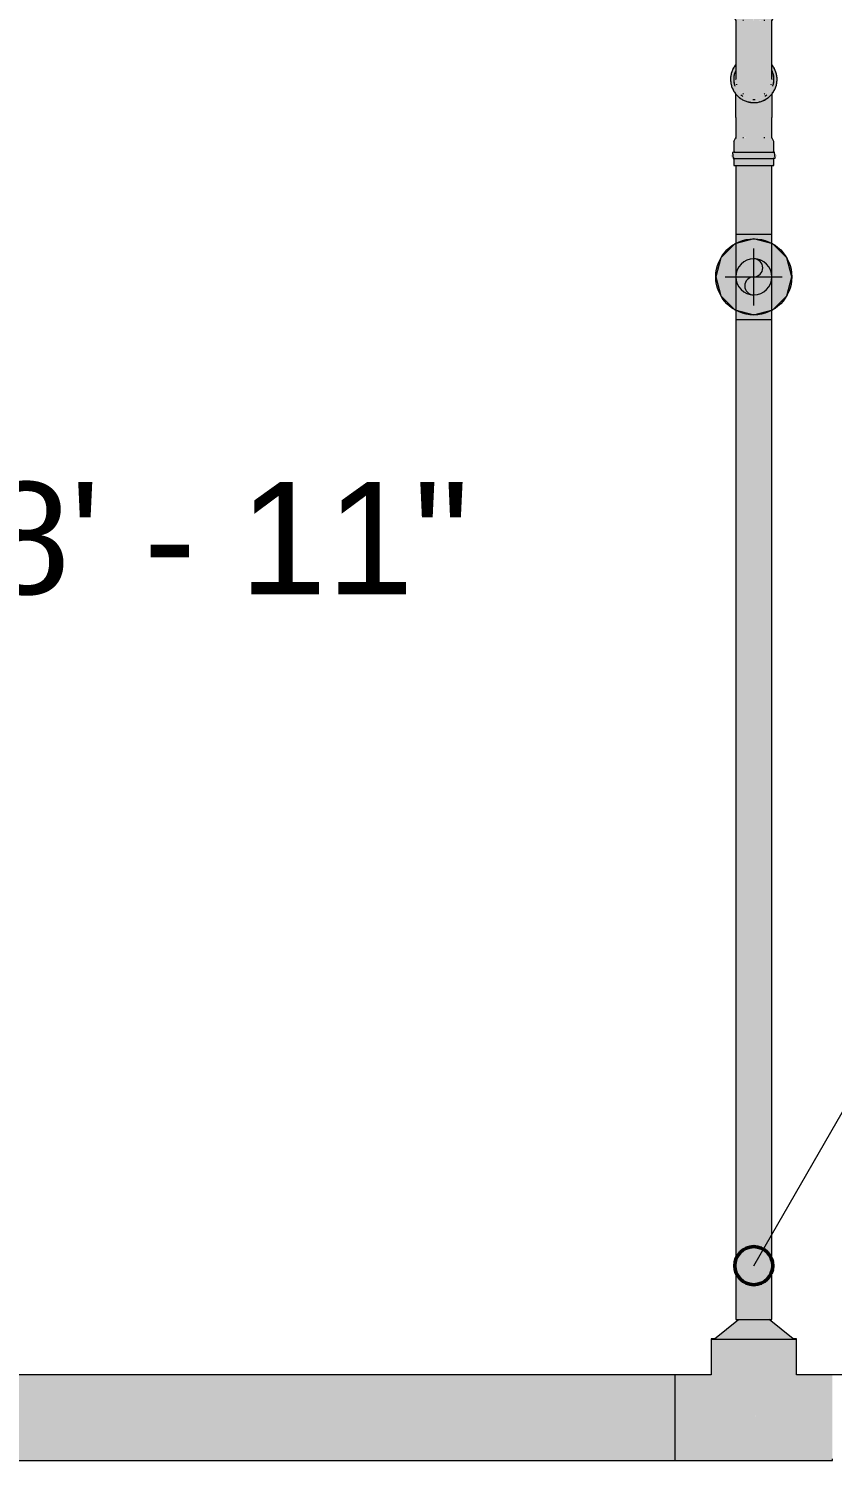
# Model space of a CAD drawing. Header units: inches. Extents: x -3385 to 41, y 7 to 1342.
# Drawn here: x -658.2 to -615.9, y 573.5 to 648.8 of the extents above; entities that cross this region are included whole.
import ezdxf

# ---------------------------------------------------------------- set-up
doc = ezdxf.new("R2010")
doc.units = ezdxf.units.IN
doc.header["$MEASUREMENT"] = 0
for name, color, linetype, lineweight in [('A-ANNO-NOTE', 131, 'Continuous', 9), ('G-ANNO-DIMS', 111, 'Continuous', 9), ('P-PIPE', 3, 'Continuous', 9), ('P-PIPE-CNTR', 3, 'Continuous', 9)]:
    doc.layers.add(name, color=color, linetype=linetype, lineweight=lineweight)
doc.styles.add('Arial', font='arial.ttf', dxfattribs={"height": 5.901198})

# ---------------------------------------------------------------- blocks, each defined once
blk = doc.blocks.new('Victaulic-VicPress316-Elbow 90-45deg Style P568_P571 - Standard-V20-LOWER PARKING')
at = {"layer": 'P-PIPE'}
for points in [[(-620, 644.988), (-620.003, 645.069), (-620.078, 645.089), (-620.285, 645.132), (-620.413, 645.177), (-620.629, 645.28), (-620.847, 645.557), (-620.951, 645.706), (-621.01, 645.834), (-621.022, 645.929), (-621.019, 646.286), (-620.981, 646.513), (-620.95, 646.57), (-620.95, 646.882), (-621.047, 646.763), (-621.17, 646.458), (-621.223, 646.13), (-621.165, 645.789), (-621.047, 645.497), (-620.847, 645.271), (-620.469, 645)], [(-620, 644.906), (-619.76, 644.93), (-619.53, 645), (-619.111, 645.301), (-618.953, 645.497), (-618.829, 645.802), (-618.776, 646.13), (-618.834, 646.47), (-618.953, 646.763), (-619.05, 646.861), (-619.048, 646.568), (-618.991, 646.455), (-618.977, 646.345), (-618.981, 645.989), (-619.019, 645.761), (-619.122, 645.596), (-619.385, 645.268), (-619.469, 645.229), (-619.604, 645.17), (-619.829, 645.106), (-620, 645.068), (-620, 644.93)], [(-620, 644.127), (-619.05, 644.131), (-619.062, 645.362), (-619.153, 645.27), (-619.53, 645), (-619.821, 644.924), (-620, 644.906), (-620, 644.127)], [(-619.419, 645.257), (-619.364, 645.289), (-619.382, 645.277), (-619.401, 645.267)], [(-620.251, 643.037), (-620.204, 643.043), (-620, 643.071), (-620, 644.127), (-620.95, 644.13), (-620.949, 643.051), (-620.892, 643.074), (-620.815, 643.044), (-620.729, 643.049), (-620.654, 643.053), (-620.536, 643.072), (-620.4, 643.054), (-620.251, 643.037)], [(-619.177, 643.044), (-619.157, 643.05), (-619.094, 643.073), (-619.05, 643.051), (-619.064, 644.13), (-620, 644.127), (-620, 643.071), (-619.679, 643.044), (-619.377, 643.062), (-619.269, 643.051), (-619.184, 643.044)], [(-620, 642.853), (-620.003, 643.07), (-620.279, 643.04), (-620.61, 643.063), (-620.731, 643.05), (-620.847, 643.048), (-620.906, 643.073), (-621.007, 643.012), (-621.03, 642.976), (-621.007, 642.856), (-620.179, 642.853)], [(-620, 642.296), (-620, 642.853), (-621.007, 642.855), (-621.007, 642.299), (-620.277, 642.297)], [(-620, 642.853), (-618.993, 642.856), (-618.993, 642.857), (-618.97, 642.975), (-619.019, 643.035), (-619.11, 643.073), (-619.184, 643.044), (-619.469, 643.07), (-619.537, 643.055), (-619.789, 643.054), (-620, 643.071), (-620, 642.975)], [(-620, 642.296), (-618.993, 642.299), (-618.993, 642.856), (-620, 642.853), (-620, 642.297)], [(-620, 641.967), (-620, 642.296), (-621.01, 642.298), (-621.223, 642.136), (-621.157, 642.021), (-621.007, 641.97), (-620.205, 641.968)], [(-620, 641.592), (-620, 641.967), (-621.007, 641.968), (-621.007, 641.595), (-620.205, 641.592)], [(-620, 641.967), (-618.993, 641.97), (-618.834, 642.023), (-618.776, 642.136), (-618.889, 642.229), (-618.993, 642.299), (-620, 642.296), (-620, 642.049)], [(-620, 641.592), (-618.993, 641.595), (-618.993, 641.97), (-620, 641.967), (-620, 641.76)]]:
    blk.add_hatch(color=256, dxfattribs=at).paths.add_polyline_path(points, flags=0)
h = blk.add_hatch(color=256, dxfattribs=at)
h.paths.add_polyline_path([(-620, 644.127), (-620, 644.911), (-620.292, 644.951), (-620.505, 645.024), (-620.893, 645.308), (-620.95, 645.359), (-620.935, 644.13), (-620.165, 644.127)], flags=0)
h.paths.add_polyline_path([(-620.165, 644.127), (-620.165, 644.127), (-620.165, 644.341)], flags=0)
h = blk.add_hatch(color=256, dxfattribs=at)
h.paths.add_polyline_path([(-620, 645.068), (-620, 645.078), (-620.029, 645.078)], flags=0)
h.paths.add_polyline_path([(-620.565, 645.252), (-620.642, 645.304), (-620.587, 645.259), (-620.57, 645.254)], flags=0)
for p, q in [((-621.059, 646.133), (-621.059, 646.13)), ((-621.059, 646.129), (-621.059, 646.127)), ((-620.95, 646.138), (-620.95, 646.133)), ((-619.05, 646.133), (-619.05, 646.138)), ((-619.05, 646.136), (-619.05, 646.131)), ((-618.941, 646.13), (-618.941, 646.133)), ((-618.941, 646.127), (-618.941, 646.129)), ((-620.95, 644.131), (-620.95, 643.028)), ((-619.05, 643.03), (-619.05, 644.131)), ((-621.059, 642.857), (-620.95, 643.075)), ((-621.059, 642.857), (-621.059, 642.301)), ((-618.941, 642.857), (-619.05, 643.075)), ((-618.941, 642.301), (-618.941, 642.857)), ((-621.059, 641.972), (-621.059, 641.596)), ((-618.941, 641.596), (-618.941, 641.972))]:
    blk.add_line(p, q, dxfattribs=at)
at = {"layer": 'P-PIPE', "flags": 128}
for points in [[(-620.95, 646.9), (-620.973, 646.871), (-621.002, 646.831), (-621.029, 646.791), (-621.055, 646.749), (-621.079, 646.706), (-621.101, 646.663), (-621.121, 646.618), (-621.14, 646.573), (-621.157, 646.527), (-621.172, 646.48), (-621.185, 646.433), (-621.196, 646.386), (-621.205, 646.338), (-621.213, 646.289), (-621.218, 646.241), (-621.222, 646.192), (-621.223, 646.143), (-621.223, 646.094), (-621.22, 646.045), (-621.216, 645.996), (-621.21, 645.948), (-621.201, 645.899), (-621.191, 645.852), (-621.179, 645.804), (-621.165, 645.757), (-621.149, 645.711), (-621.132, 645.665), (-621.112, 645.62), (-621.091, 645.576), (-621.068, 645.533), (-621.043, 645.491), (-621.017, 645.45), (-620.989, 645.41), (-620.959, 645.371), (-620.928, 645.333), (-620.896, 645.296), (-620.862, 645.261), (-620.826, 645.227), (-620.789, 645.195), (-620.751, 645.164), (-620.712, 645.135), (-620.672, 645.107), (-620.63, 645.081), (-620.588, 645.057), (-620.545, 645.034), (-620.5, 645.013), (-620.455, 644.994), (-620.41, 644.977), (-620.363, 644.961), (-620.316, 644.948), (-620.269, 644.936), (-620.221, 644.926), (-620.172, 644.918), (-620.124, 644.912), (-620.075, 644.908), (-620.026, 644.906), (-620, 644.906)], [(-620, 644.906), (-619.951, 644.907), (-619.902, 644.91), (-619.853, 644.915), (-619.805, 644.922), (-619.757, 644.93), (-619.709, 644.941), (-619.662, 644.954), (-619.615, 644.968), (-619.569, 644.985), (-619.523, 645.003), (-619.479, 645.023), (-619.435, 645.044), (-619.392, 645.068), (-619.35, 645.093), (-619.309, 645.12), (-619.269, 645.148), (-619.23, 645.178), (-619.193, 645.21), (-619.157, 645.243), (-619.122, 645.277), (-619.089, 645.313), (-619.057, 645.35), (-619.026, 645.388), (-618.997, 645.428), (-618.97, 645.469), (-618.945, 645.51), (-618.921, 645.553), (-618.898, 645.597), (-618.878, 645.641), (-618.859, 645.686), (-618.843, 645.732), (-618.828, 645.779), (-618.814, 645.826), (-618.803, 645.874), (-618.794, 645.922), (-618.787, 645.97), (-618.781, 646.019), (-618.778, 646.067), (-618.776, 646.116), (-618.777, 646.165), (-618.779, 646.214), (-618.784, 646.263), (-618.79, 646.311), (-618.798, 646.36), (-618.808, 646.408), (-618.82, 646.455), (-618.834, 646.502), (-618.85, 646.548), (-618.868, 646.594), (-618.887, 646.639), (-618.908, 646.683), (-618.931, 646.726), (-618.956, 646.768), (-618.983, 646.809), (-619.011, 646.85), (-619.04, 646.889)], [(-620.95, 646.13), (-620.95, 646.136), (-620.95, 646.138), (-620.95, 646.138)], [(-620.95, 644.131), (-620.95, 644.212), (-620.95, 644.292), (-620.95, 644.372), (-620.95, 644.452), (-620.95, 644.531), (-620.95, 644.61), (-620.95, 644.688), (-620.95, 644.765), (-620.95, 644.84), (-620.95, 644.915), (-620.95, 644.989), (-620.95, 645.061), (-620.95, 645.131), (-620.95, 645.2), (-620.95, 645.267), (-620.95, 645.333), (-620.95, 645.377)], [(-619.05, 645.377), (-619.05, 645.344), (-619.05, 645.278), (-619.05, 645.212), (-619.05, 645.143), (-619.05, 645.073), (-619.05, 645.001), (-619.05, 644.927), (-619.05, 644.853), (-619.05, 644.777), (-619.05, 644.7), (-619.05, 644.623), (-619.05, 644.544), (-619.05, 644.465), (-619.05, 644.386), (-619.05, 644.305), (-619.05, 644.225), (-619.05, 644.144), (-619.05, 644.131)], [(-621.003, 642.302), (-621.017, 642.302), (-621.028, 642.302), (-621.038, 642.302), (-621.047, 642.302), (-621.055, 642.301), (-621.062, 642.301), (-621.071, 642.301), (-621.118, 642.29), (-621.081, 641.973), (-621.066, 641.972), (-621.059, 641.971), (-621.052, 641.971), (-621.043, 641.971), (-621.034, 641.971), (-621.023, 641.971), (-621.011, 641.971), (-620.997, 641.97), (-620.981, 641.97), (-620.964, 641.97), (-620.946, 641.97), (-620.926, 641.97), (-620.904, 641.97), (-620.881, 641.969), (-620.857, 641.969), (-620.831, 641.969), (-620.804, 641.969), (-620.776, 641.969), (-620.746, 641.969), (-620.716, 641.969), (-620.684, 641.968), (-620.651, 641.968), (-620.617, 641.968), (-620.582, 641.968), (-620.546, 641.968), (-620.509, 641.968), (-620.472, 641.968), (-620.433, 641.968), (-620.394, 641.968), (-620.355, 641.968), (-620.315, 641.968), (-620.274, 641.968), (-620.233, 641.968), (-620.191, 641.968), (-620.149, 641.967), (-620.107, 641.967), (-620.065, 641.967), (-620.023, 641.967), (-620, 641.967)], [(-620, 641.967), (-619.957, 641.967), (-619.915, 641.967), (-619.873, 641.967), (-619.831, 641.967), (-619.789, 641.968), (-619.748, 641.968), (-619.707, 641.968), (-619.666, 641.968), (-619.626, 641.968), (-619.587, 641.968), (-619.548, 641.968), (-619.51, 641.968), (-619.473, 641.968), (-619.437, 641.968), (-619.401, 641.968), (-619.367, 641.968), (-619.333, 641.968), (-619.301, 641.969), (-619.27, 641.969), (-619.239, 641.969), (-619.21, 641.969), (-619.183, 641.969), (-619.156, 641.969), (-619.131, 641.969), (-619.108, 641.969), (-619.085, 641.97), (-619.064, 641.97), (-619.045, 641.97), (-619.027, 641.97), (-619.011, 641.97), (-618.996, 641.97), (-618.983, 641.971), (-618.971, 641.971), (-618.961, 641.971), (-618.952, 641.971), (-618.945, 641.971), (-618.938, 641.972), (-618.929, 641.972), (-618.882, 641.983), (-618.918, 642.299), (-618.933, 642.301), (-618.941, 642.301), (-618.948, 642.301), (-618.956, 642.302), (-618.965, 642.302), (-618.976, 642.302), (-618.989, 642.302)]]:
    blk.add_lwpolyline(points, dxfattribs=at)
at = {"layer": 'P-PIPE'}
for centre, major_axis, ratio, start_param, end_param in [((-620, 646.127), (1.059, 0), 0.999991, 2.827433, 3.4883), ((-620, 646.129), (1.059, 0), 0.999991, 2.827433, 3.455752), ((-620, 646.127), (1.059, 0), 0.999991, 5.937317, 6.491919), ((-620, 646.129), (1.059, 0), 0.999991, 5.969026, 6.597345), ((-620, 646.133), (0.95, 0), 0.999991, 4.066016, 4.094284), ((-620, 646.133), (0.95, 0), 0.999991, 5.330362, 5.359158), ((-620, 646.127), (1.059, 0), 0.999991, 4.007912, 4.141838), ((-620, 646.127), (1.059, 0), 0.999991, 4.660933, 4.712389), ((-620, 646.127), (1.059, 0), 0.999991, 4.712389, 4.772443), ((-620, 646.127), (1.059, 0), 0.999991, 5.298926, 5.415626), ((-620, 643.075), (0.95, 0), 0.004167, 4.057221, 4.106915), ((-620, 643.075), (0.95, 0), 0.004167, 5.309697, 5.367557), ((-620, 642.301), (1.059, 0), 0.004167, 2.827433, 4.712389), ((-620, 641.972), (1.059, 0), 0.004167, 2.850113, 4.712389), ((-620, 642.301), (1.059, 0), 0.004167, 4.712389, 6.597345), ((-620, 641.972), (1.059, 0), 0.004167, 4.712389, 6.550885), ((-620, 641.596), (1.059, 0), 0.004167, 2.827433, 4.712389), ((-620, 641.596), (1.059, 0), 0.004167, 4.712389, 6.597345)]:
    blk.add_ellipse(centre, major_axis=major_axis, ratio=ratio, start_param=start_param, end_param=end_param, dxfattribs=at)
blk = doc.blocks.new('Victaulic-VicPress316-Elbow 90-45deg Style P568_P571 - Standard-1199533-LOWER PARKING')
at = {"layer": 'P-PIPE'}
for points in [[(-621.007, 650.322), (-620, 650.324), (-620, 650.699), (-621.007, 650.697), (-621.007, 650.322)], [(-618.992, 650.322), (-618.992, 650.697), (-620, 650.699), (-620, 650.324), (-619.111, 650.322)], [(-621.007, 649.992), (-621.007, 649.992), (-620, 649.995), (-620, 650.324), (-621.047, 650.308), (-621.165, 650.27), (-621.223, 650.156), (-621.17, 650.105), (-621.008, 649.992)], [(-621.007, 649.436), (-620, 649.438), (-620, 649.995), (-621.007, 649.992), (-621.007, 649.437)], [(-618.992, 649.992), (-618.776, 650.156), (-618.84, 650.27), (-618.992, 650.322), (-620, 650.324), (-620, 649.995), (-618.991, 649.992)], [(-618.992, 649.436), (-618.992, 649.992), (-620, 649.994), (-620, 649.438), (-619.075, 649.436)], [(-620.903, 649.218), (-620.89, 649.219), (-620.816, 649.248), (-620.538, 649.219), (-620.463, 649.237), (-620.211, 649.237), (-620, 649.22), (-620, 649.438), (-621.007, 649.436), (-621.007, 649.435), (-621.029, 649.317), (-620.981, 649.257), (-620.904, 649.219)], [(-620.95, 648.161), (-620.446, 648.164), (-620, 648.164), (-620.003, 649.22), (-620.321, 649.247), (-620.622, 649.229), (-620.731, 649.241), (-620.832, 649.247), (-620.903, 649.218), (-620.95, 649.241), (-620.95, 649.178)], [(-619.096, 649.218), (-618.992, 649.28), (-618.97, 649.317), (-618.992, 649.436), (-620, 649.438), (-619.997, 649.221), (-619.72, 649.251), (-619.389, 649.228), (-619.269, 649.242), (-619.153, 649.244), (-619.107, 649.218)], [(-619.05, 648.161), (-619.051, 649.241), (-619.108, 649.218), (-619.185, 649.248), (-619.27, 649.242), (-619.345, 649.238), (-619.469, 649.221), (-619.6, 649.238), (-619.795, 649.249), (-620, 649.22), (-620, 648.164), (-619.064, 648.162)], [(-620, 645.19), (-620, 648.164), (-620.95, 648.161), (-620.935, 645.975), (-620.892, 645.815), (-620.82, 645.662), (-620.727, 645.53), (-620.57, 645.385), (-620.459, 645.311), (-620.325, 645.248), (-620.165, 645.205), (-620.066, 645.196)], [(-620, 645.19), (-619.835, 645.205), (-619.675, 645.248), (-619.469, 645.357), (-619.389, 645.413), (-619.272, 645.53), (-619.177, 645.665), (-619.086, 645.894), (-619.064, 645.975), (-619.05, 646.296), (-619.064, 648.162), (-620, 648.164), (-620, 645.196)], [(-620, 645.078), (-620.012, 645.191), (-620.251, 645.221), (-620.459, 645.311), (-620.558, 645.369), (-620.57, 645.385), (-620.689, 645.486), (-620.781, 645.606), (-620.856, 645.737), (-620.913, 645.894), (-620.935, 645.975), (-620.95, 646.306), (-620.95, 646.57), (-621.007, 646.464), (-621.007, 646.372), (-621.029, 646.205), (-621.007, 645.81), (-620.924, 645.657), (-620.615, 645.277), (-620.363, 645.153), (-620.179, 645.103)], [(-620, 645.078), (-619.72, 645.132), (-619.469, 645.229), (-619.373, 645.285), (-619.075, 645.657), (-618.992, 645.81), (-618.992, 645.903), (-618.97, 646.069), (-618.992, 646.464), (-619.05, 646.547), (-619.064, 645.975), (-619.132, 645.762), (-619.218, 645.606), (-619.333, 645.461), (-619.505, 645.332), (-619.54, 645.311), (-619.773, 645.216), (-620, 645.187), (-620, 645.107)], [(-618.777, 646.132), (-618.776, 646.135), (-618.845, 646.503), (-618.953, 646.768), (-618.938, 646.727), (-618.823, 646.421), (-618.777, 646.135)]]:
    blk.add_hatch(color=256, dxfattribs=at).paths.add_polyline_path(points, flags=0)
h = blk.add_hatch(color=256, dxfattribs=at)
h.paths.add_polyline_path([(-620, 644.911), (-620, 644.988), (-620.414, 644.988), (-620.187, 644.93)], flags=0)
h.paths.add_polyline_path([(-621.223, 646.132), (-621.152, 646.502), (-621.043, 646.768), (-621.066, 646.721), (-621.177, 646.421), (-621.223, 646.135)], flags=0)
for p, q in [((-621.059, 650.696), (-621.059, 650.321)), ((-618.941, 650.321), (-618.941, 650.696)), ((-621.059, 649.992), (-621.059, 649.435)), ((-618.941, 649.435), (-618.941, 649.992)), ((-621.059, 649.435), (-620.95, 649.217)), ((-620.95, 649.262), (-620.95, 648.161)), ((-618.941, 649.435), (-619.05, 649.217)), ((-619.05, 648.161), (-619.05, 649.265)), ((-621.059, 646.137), (-621.059, 646.135)), ((-621.059, 646.134), (-621.059, 646.133)), ((-620.95, 646.14), (-620.95, 646.137)), ((-619.05, 646.137), (-619.05, 646.14)), ((-618.941, 646.135), (-618.941, 646.137)), ((-618.941, 646.133), (-618.941, 646.134)), ((-619.918, 644.914), (-619.902, 644.915)), ((-619.686, 644.952), (-619.662, 644.959))]:
    blk.add_line(p, q, dxfattribs=at)
at = {"layer": 'P-PIPE', "flags": 128}
for points in [[(-620, 650.324), (-620.042, 650.324), (-620.084, 650.324), (-620.126, 650.324), (-620.168, 650.324), (-620.21, 650.324), (-620.251, 650.323), (-620.292, 650.323), (-620.333, 650.323), (-620.373, 650.323), (-620.412, 650.323), (-620.451, 650.323), (-620.489, 650.323), (-620.526, 650.323), (-620.562, 650.323), (-620.598, 650.323), (-620.632, 650.323), (-620.666, 650.323), (-620.698, 650.323), (-620.73, 650.323), (-620.76, 650.323), (-620.789, 650.323), (-620.816, 650.322), (-620.843, 650.322), (-620.868, 650.322), (-620.891, 650.322), (-620.914, 650.322), (-620.935, 650.322), (-620.954, 650.322), (-620.972, 650.322), (-620.988, 650.322), (-621.003, 650.322), (-621.016, 650.321), (-621.027, 650.321), (-621.037, 650.321), (-621.046, 650.321), (-621.053, 650.321), (-621.059, 650.321), (-621.066, 650.32), (-621.1, 650.315), (-621.074, 649.992), (-621.063, 649.992), (-621.057, 649.991), (-621.05, 649.991), (-621.042, 649.991), (-621.033, 649.991), (-621.022, 649.991), (-621.01, 649.991)], [(-620, 650.324), (-619.957, 650.324), (-619.915, 650.324), (-619.873, 650.324), (-619.831, 650.324), (-619.789, 650.324), (-619.748, 650.323), (-619.707, 650.323), (-619.666, 650.323), (-619.626, 650.323), (-619.587, 650.323), (-619.548, 650.323), (-619.51, 650.323), (-619.473, 650.323), (-619.437, 650.323), (-619.401, 650.323), (-619.367, 650.323), (-619.333, 650.323), (-619.301, 650.323), (-619.27, 650.323), (-619.239, 650.323), (-619.211, 650.323), (-619.183, 650.322), (-619.156, 650.322), (-619.131, 650.322), (-619.108, 650.322), (-619.086, 650.322), (-619.065, 650.322), (-619.045, 650.322), (-619.028, 650.322), (-619.011, 650.322), (-618.997, 650.322), (-618.984, 650.321), (-618.972, 650.321), (-618.962, 650.321), (-618.953, 650.321), (-618.946, 650.321), (-618.94, 650.321), (-618.933, 650.32), (-618.899, 650.315), (-618.925, 649.992), (-618.936, 649.992), (-618.943, 649.991), (-618.949, 649.991), (-618.957, 649.991), (-618.966, 649.991), (-618.977, 649.991), (-618.989, 649.991)], [(-620.95, 648.161), (-620.95, 648.081), (-620.95, 648), (-620.95, 647.92), (-620.95, 647.84), (-620.95, 647.761), (-620.95, 647.682), (-620.95, 647.604), (-620.95, 647.527), (-620.95, 647.451), (-620.95, 647.376), (-620.95, 647.302), (-620.95, 647.23), (-620.95, 647.159), (-620.95, 647.09), (-620.95, 647.022), (-620.95, 646.957), (-620.95, 646.893), (-620.95, 646.831), (-620.95, 646.771), (-620.95, 646.714), (-620.95, 646.659), (-620.95, 646.606), (-620.95, 646.556), (-620.95, 646.508), (-620.95, 646.463), (-620.95, 646.421), (-620.95, 646.381), (-620.95, 646.344), (-620.95, 646.31), (-620.95, 646.279), (-620.95, 646.251), (-620.95, 646.227), (-620.95, 646.205), (-620.95, 646.186), (-620.95, 646.171), (-620.95, 646.158), (-620.95, 646.149), (-620.95, 646.143), (-620.95, 646.141), (-620.95, 646.14)], [(-619.05, 646.14), (-619.05, 646.142), (-619.05, 646.147), (-619.05, 646.156), (-619.05, 646.167), (-619.05, 646.182), (-619.05, 646.2), (-619.05, 646.22), (-619.05, 646.244), (-619.05, 646.272), (-619.05, 646.302), (-619.05, 646.335), (-619.05, 646.371), (-619.05, 646.41), (-619.05, 646.451), (-619.05, 646.496), (-619.05, 646.543), (-619.05, 646.592), (-619.05, 646.644), (-619.05, 646.699), (-619.05, 646.756), (-619.05, 646.815), (-619.05, 646.876), (-619.05, 646.939), (-619.05, 647.005), (-619.05, 647.072), (-619.05, 647.14), (-619.05, 647.211), (-619.05, 647.283), (-619.05, 647.356), (-619.05, 647.431), (-619.05, 647.506), (-619.05, 647.583), (-619.05, 647.661), (-619.05, 647.74), (-619.05, 647.819), (-619.05, 647.898), (-619.05, 647.979), (-619.05, 648.059), (-619.05, 648.14), (-619.05, 648.161)], [(-620.95, 646.905), (-620.973, 646.876), (-621.002, 646.836), (-621.029, 646.796), (-621.055, 646.754), (-621.079, 646.711), (-621.101, 646.668), (-621.121, 646.623), (-621.14, 646.578), (-621.157, 646.532), (-621.172, 646.486), (-621.185, 646.438), (-621.196, 646.391), (-621.205, 646.343), (-621.213, 646.294), (-621.218, 646.246), (-621.222, 646.197), (-621.223, 646.148), (-621.223, 646.099), (-621.22, 646.05), (-621.216, 646.001), (-621.21, 645.953), (-621.201, 645.905), (-621.191, 645.857), (-621.179, 645.809), (-621.165, 645.762), (-621.149, 645.716), (-621.132, 645.67), (-621.112, 645.626), (-621.091, 645.582), (-621.068, 645.538), (-621.054, 645.514)], [(-618.945, 645.515), (-618.921, 645.558), (-618.898, 645.602), (-618.878, 645.646), (-618.859, 645.691), (-618.842, 645.737), (-618.828, 645.784), (-618.814, 645.831), (-618.803, 645.879), (-618.794, 645.927), (-618.787, 645.975), (-618.781, 646.024), (-618.778, 646.073), (-618.776, 646.122), (-618.777, 646.17), (-618.779, 646.219), (-618.783, 646.268), (-618.79, 646.317), (-618.798, 646.365), (-618.808, 646.413), (-618.82, 646.46), (-618.834, 646.507), (-618.85, 646.553), (-618.868, 646.599), (-618.887, 646.644), (-618.908, 646.688), (-618.931, 646.731), (-618.956, 646.773), (-618.982, 646.815), (-619.01, 646.855), (-619.04, 646.894)], [(-620.953, 646.598), (-620.971, 646.56), (-620.987, 646.521), (-621.001, 646.481), (-621.014, 646.44), (-621.026, 646.4), (-621.035, 646.358), (-621.043, 646.317), (-621.05, 646.275), (-621.054, 646.233), (-621.057, 646.191), (-621.059, 646.148), (-621.059, 646.137)], [(-618.941, 646.137), (-618.942, 646.179), (-618.944, 646.221), (-618.948, 646.264), (-618.954, 646.306), (-618.962, 646.347), (-618.971, 646.389), (-618.982, 646.429), (-618.994, 646.47), (-619.009, 646.51), (-619.024, 646.549), (-619.042, 646.588), (-619.05, 646.604)], [(-621.032, 645.478), (-621.017, 645.455), (-620.989, 645.415), (-620.959, 645.376), (-620.928, 645.338), (-620.896, 645.301), (-620.862, 645.266), (-620.826, 645.233), (-620.789, 645.2), (-620.751, 645.169), (-620.712, 645.14), (-620.672, 645.112), (-620.63, 645.086), (-620.588, 645.062), (-620.545, 645.039), (-620.5, 645.018)], [(-619.51, 645.014), (-619.479, 645.028), (-619.435, 645.05), (-619.392, 645.073), (-619.35, 645.098), (-619.309, 645.125), (-619.269, 645.153), (-619.23, 645.183), (-619.193, 645.215), (-619.157, 645.248), (-619.122, 645.282), (-619.089, 645.318), (-619.057, 645.355), (-619.026, 645.394), (-618.997, 645.433), (-618.97, 645.474)], [(-620.455, 644.999), (-620.41, 644.982), (-620.363, 644.966), (-620.316, 644.953), (-620.269, 644.941), (-620.221, 644.931), (-620.172, 644.923), (-620.124, 644.918), (-620.075, 644.914), (-620.026, 644.912), (-620, 644.911)]]:
    blk.add_lwpolyline(points, dxfattribs=at)
at = {"layer": 'P-PIPE'}
for centre, major_axis, ratio, start_param, end_param in [((-620, 650.696), (-1.059, 0), 0.00283, 4.712389, 6.597345), ((-620, 650.696), (-1.059, 0), 0.00283, 2.827433, 4.712389), ((-620, 650.321), (-1.059, 0), 0.00283, 4.712389, 6.597345), ((-620, 649.992), (-1.059, 0), 0.00283, 4.712389, 6.597345), ((-620, 650.321), (-1.059, 0), 0.00283, 2.827433, 4.712389), ((-620, 649.992), (-1.059, 0), 0.00283, 2.827433, 4.712389), ((-620, 649.217), (-0.95, 0), 0.00283, 5.317863, 5.367557), ((-620, 649.217), (-0.95, 0), 0.00283, 4.057221, 4.115158), ((-620, 646.137), (0.95, 0), 0.999996, 3.42454, 3.455751), ((-620, 646.137), (0.95, 0), 0.999996, 4.064617, 4.105731), ((-620, 646.137), (0.95, 0), 0.999996, 5.319045, 5.36016), ((-620, 646.137), (0.95, 0), 0.999996, 5.969025, 6.000233)]:
    blk.add_ellipse(centre, major_axis=major_axis, ratio=ratio, start_param=start_param, end_param=end_param, dxfattribs=at)

msp = doc.modelspace()

# ---------------------------------------------------------------- hatches: boundary and pattern name
at = {"layer": 'A-ANNO-NOTE'}
h = msp.add_hatch(color=256, dxfattribs=at)
edge = h.paths.add_edge_path(flags=0)
edge.add_arc((-620, 635.743), 2, 0, 360)
msp.add_hatch(color=256, dxfattribs=at).paths.add_polyline_path([(-620, 633.743), (-619, 634.011), (-618.268, 634.743), (-618, 635.743), (-618.268, 636.743), (-619, 637.475), (-620, 637.743), (-621, 637.475), (-621.732, 636.743), (-622, 635.743), (-621.732, 634.743), (-621, 634.011)], flags=0)
at = {"layer": 'P-PIPE'}
for points in [[(-620, 637.982), (-620, 641.592), (-620.95, 641.594), (-620.95, 637.986), (-620.473, 637.983), (-620.246, 637.982)], [(-620, 637.982), (-619.05, 637.986), (-619.059, 641.595), (-620, 641.592), (-620, 638.323)], [(-620, 634.793), (-619.754, 634.825), (-619.525, 634.92), (-619.328, 635.071), (-619.177, 635.268), (-619.082, 635.497), (-619.05, 635.743), (-619.082, 635.989), (-619.177, 636.218), (-619.328, 636.415), (-619.525, 636.566), (-619.754, 636.66), (-620, 636.693), (-620.246, 636.66), (-620.475, 636.566), (-620.672, 636.415), (-620.823, 636.218), (-620.918, 635.989), (-620.95, 635.743), (-620.918, 635.497), (-620.823, 635.268), (-620.672, 635.071), (-620.475, 634.92), (-620.246, 634.825)], [(-620, 580.904), (-620, 633.494), (-620.95, 633.497), (-620.95, 580.908), (-620.475, 580.904), (-620.246, 580.904)], [(-620, 580.904), (-619.05, 580.908), (-619.05, 633.498), (-619.525, 633.495), (-620, 633.494), (-620, 590.214)], [(-620.455, 579.868), (-617.937, 579.877), (-619.187, 580.906), (-620.822, 580.899), (-622.062, 579.877), (-620.869, 579.869), (-620.475, 579.868)], [(-619.995, 575.733), (-617.75, 577.993), (-617.75, 579.877), (-618.406, 579.87), (-621.946, 579.872), (-622.25, 579.877), (-622.25, 577.993), (-621.178, 576.917), (-620.298, 576.037)], [(-693.862, 575.743), (-624.129, 575.743), (-624.135, 577.993), (-693.866, 577.993), (-693.862, 576.86), (-693.862, 575.743)], [(-619.469, 573.493), (-615.866, 573.494), (-615.862, 574.61), (-615.866, 577.993), (-617.75, 577.993), (-618.078, 577.657), (-619.995, 575.733), (-622.25, 577.993), (-624.134, 577.993), (-624.13, 576.86), (-624.132, 573.493)]]:
    msp.add_hatch(color=256, dxfattribs=at).paths.add_polyline_path(points, flags=0)
h = msp.add_hatch(color=256, dxfattribs=at)
h.paths.add_polyline_path([(-620.951, 635.742), (-620.918, 635.989), (-620.787, 636.275), (-620.654, 636.432), (-620.442, 636.579), (-620.246, 636.661), (-620, 636.693), (-620, 637.982), (-620.951, 637.986), (-620.951, 635.743)], flags=0)
h.paths.add_polyline_path([(-620, 633.494), (-620.01, 634.793), (-620.253, 634.826), (-620.478, 634.921), (-620.675, 635.073), (-620.84, 635.309), (-620.879, 635.38), (-620.933, 635.559), (-620.951, 635.741), (-620.951, 633.498), (-620.475, 633.495), (-620.246, 633.494)], flags=0)
h = msp.add_hatch(color=256, dxfattribs=at)
h.paths.add_polyline_path([(-619.049, 635.742), (-619.049, 637.986), (-619.525, 637.983), (-620, 637.982), (-619.998, 636.693), (-619.746, 636.658), (-619.523, 636.565), (-619.327, 636.414), (-619.159, 636.176), (-619.12, 636.104), (-619.067, 635.925), (-619.05, 635.753)], flags=0)
h.paths.add_polyline_path([(-620, 633.494), (-619.049, 633.498), (-619.05, 635.731), (-619.082, 635.494), (-619.213, 635.209), (-619.346, 635.052), (-619.539, 634.913), (-619.754, 634.824), (-620, 634.791), (-620, 634.682)], flags=0)
h = msp.add_hatch(color=256, dxfattribs=at)
h.paths.add_polyline_path([(-620, 634.791), (-619.749, 634.826), (-619.521, 634.921), (-619.324, 635.074), (-619.174, 635.272), (-619.081, 635.499), (-619.05, 635.75), (-619.082, 635.991), (-619.178, 636.22), (-619.329, 636.416), (-619.526, 636.566), (-619.755, 636.661), (-620.001, 636.693), (-620.246, 636.66), (-620.475, 636.565), (-620.672, 636.414), (-620.823, 636.217), (-620.918, 635.987), (-620.95, 635.738), (-620.917, 635.494), (-620.821, 635.264), (-620.67, 635.069), (-620.471, 634.917), (-620.241, 634.823), (-620, 634.791)], flags=0)
h.paths.add_polyline_path([(-620, 634.793), (-620.254, 634.829), (-620.475, 634.92), (-620.676, 635.076), (-620.823, 635.268), (-620.918, 635.501), (-620.95, 635.743), (-620.917, 635.99), (-620.823, 636.218), (-620.671, 636.415), (-620.475, 636.566), (-620.245, 636.661), (-620, 636.693), (-619.751, 636.659), (-619.525, 636.566), (-619.325, 636.41), (-619.177, 636.218), (-619.082, 635.989), (-619.051, 635.738), (-619.086, 635.488), (-619.177, 635.268), (-619.328, 635.071), (-619.527, 634.919), (-619.757, 634.825)], flags=0)
h = msp.add_hatch(color=256, dxfattribs=at)
h.paths.add_polyline_path([(-624.134, 573.493), (-624.13, 574.618), (-624.129, 575.743), (-693.862, 575.743), (-693.864, 573.493), (-636.944, 573.493)], flags=0)
h.paths.add_polyline_path([(-693.862, 574.152), (-693.863, 574.152), (-689.368, 574.152)], flags=0)

# ---------------------------------------------------------------- linework, layer by layer
at = {"layer": 'A-ANNO-NOTE'}
for p, q in [((-621, 637.475), (-621.732, 636.743)), ((-620, 637.743), (-621, 637.475)), ((-619, 637.475), (-620, 637.743)), ((-618.268, 636.743), (-619, 637.475)), ((-621.732, 636.743), (-622, 635.743)), ((-618, 635.743), (-618.268, 636.743)), ((-622, 635.743), (-621.732, 634.743)), ((-618.268, 634.743), (-618, 635.743)), ((-621.732, 634.743), (-621, 634.011)), ((-619, 634.011), (-618.268, 634.743)), ((-621, 634.011), (-620, 633.743)), ((-620, 633.743), (-619, 634.011))]:
    msp.add_line(p, q, dxfattribs=at)
msp.add_circle((-620, 635.743), 2, dxfattribs=at)
at = {"layer": 'G-ANNO-DIMS'}
msp.add_line((-620, 583.733), (-615.019, 592.361), dxfattribs=at)
at = {"layer": 'G-ANNO-DIMS', "lineweight": 50}
msp.add_circle((-620, 583.733), 1, dxfattribs=at)
at = {"layer": 'P-PIPE'}
for p, q in [((-620.95, 641.595), (-620.95, 637.986)), ((-619.05, 637.986), (-619.05, 641.595)), ((-620.951, 637.986), (-620.951, 633.498)), ((-619.049, 633.498), (-619.049, 637.986)), ((-620.95, 633.498), (-620.95, 580.908)), ((-619.05, 580.908), (-619.05, 633.498)), ((-622.062, 579.877), (-620.812, 580.908)), ((-617.937, 579.877), (-619.187, 580.908)), ((-622.25, 579.877), (-622.25, 577.993)), ((-617.75, 577.993), (-617.75, 579.877)), ((-624.134, 577.993), (-693.866, 577.993)), ((-622.25, 577.993), (-624.134, 577.993)), ((-615.866, 577.993), (-617.75, 577.993)), ((-511.965, 577.993), (-615.866, 577.993)), ((-693.866, 573.493), (-624.134, 573.493)), ((-624.134, 573.493), (-615.866, 573.493))]:
    msp.add_line(p, q, dxfattribs=at)
for centre, radius, start, end in [((-620, 635.743), 0.95, 0, 180), ((-620, 636.218), 0.475, 270, 90), ((-620, 635.743), 0.95, 180, 0), ((-620, 635.268), 0.475, 90, 270)]:
    msp.add_arc(centre, radius, start, end, dxfattribs=at)
for centre, major_axis, ratio, start_param, end_param in [((-620, 637.986), (0.951, 0), 0.004167, 3.141593, 3.403392), ((-620, 637.986), (0.951, 0), 0.004167, 3.405488, 3.665191), ((-620, 637.986), (0.951, 0), 0.004167, 3.666373, 3.926991), ((-620, 637.986), (0.95, 0), 0.004167, 3.665191, 3.926025), ((-620, 637.986), (0.951, 0), 0.004167, 3.927731, 4.18879), ((-620, 637.986), (0.95, 0), 0.004167, 3.926991, 4.188266), ((-620, 637.986), (0.951, 0), 0.004167, 4.18924, 4.45059), ((-620, 637.986), (0.95, 0), 0.004167, 4.18879, 4.450357), ((-620, 637.986), (0.951, 0), 0.004167, 4.450806, 4.712389), ((-620, 637.986), (0.95, 0), 0.004167, 4.45059, 4.712389), ((-620, 637.986), (0.951, 0), 0.004167, 4.712389, 6.283185), ((-620, 637.986), (0.95, 0), 0.004167, 4.712389, 4.974188), ((-620, 637.986), (0.95, 0), 0.004167, 4.974421, 5.235988), ((-620, 637.986), (0.95, 0), 0.004167, 5.236512, 5.497787), ((-620, 637.986), (0.95, 0), 0.004167, 5.498753, 5.759587), ((-620, 633.498), (0.951, 0), 0.004167, 3.141593, 4.712389), ((-620, 633.498), (0.95, 0), 0.004167, 3.665191, 3.926025), ((-620, 633.498), (0.95, 0), 0.004167, 3.926991, 4.188266), ((-620, 633.498), (0.95, 0), 0.004167, 4.18879, 4.450357), ((-620, 633.498), (0.95, 0), 0.004167, 4.45059, 4.712389), ((-620, 633.498), (0.951, 0), 0.004167, 4.712389, 6.283185), ((-620, 633.498), (0.95, 0), 0.004167, 4.712389, 4.974188), ((-620, 633.498), (0.95, 0), 0.004167, 4.974421, 5.235988), ((-620, 633.498), (0.95, 0), 0.004167, 5.236512, 5.497787), ((-620, 633.498), (0.95, 0), 0.004167, 5.498753, 5.759587), ((-620, 580.908), (0.95, 0), 0.004167, 3.141593, 4.712389), ((-620, 580.908), (0.95, 0), 0.004167, 4.712389, 6.283185), ((-620, 579.877), (2.25, 0), 0.004167, 2.745607, 3.141593), ((-620, 579.877), (2.25, 0), 0.004167, 3.143503, 6.283185), ((-620, 579.877), (-2.25, 0), 0.004167, 3.143503, 3.537523), ((-624.134, 575.743), (0, 2.25), 0.001911, 6.15019, 6.279019), ((-624.134, 575.743), (0, 2.25), 0.001911, 6.021386, 6.150214), ((-624.134, 575.743), (0, 2.25), 0.001911, 5.888391, 6.017219), ((-624.134, 575.743), (0, 2.25), 0.001911, 5.759587, 5.888415), ((-624.134, 575.743), (0, 2.25), 0.001911, 5.626592, 5.75542), ((-624.134, 575.743), (0, 2.25), 0.001911, 5.497787, 5.624011), ((-624.134, 575.743), (0, 2.25), 0.001911, 5.235988, 5.494055), ((-624.134, 575.743), (0, 2.25), 0.001911, 5.236373, 5.493621), ((-624.134, 575.743), (0, 2.25), 0.001911, 4.974385, 5.231821), ((-624.134, 575.743), (0, 2.25), 0.001911, 4.974188, 5.232066), ((-624.134, 575.743), (0, 2.25), 0.001911, 4.712435, 4.970022), ((-624.134, 575.743), (0, 2.25), 0.001911, 4.712389, 4.970115), ((-624.134, 575.743), (0, 2.25), 0.001911, 4.450494, 4.708222), ((-624.134, 575.743), (0, 2.25), 0.001911, 4.45059, 4.708174), ((-624.134, 575.743), (0, 2.25), 0.001911, 3.926553, 4.184624), ((-624.134, 575.743), (0, 2.25), 0.001911, 3.926991, 4.184234), ((-624.134, 575.743), (0, 2.25), 0.001911, 4.188543, 4.446423), ((-624.134, 575.743), (0, 2.25), 0.001911, 4.18879, 4.446223), ((-624.134, 575.743), (0, 2.25), 0.001911, 3.793996, 3.922824), ((-624.134, 575.743), (0, 2.25), 0.001911, 3.665191, 3.79402), ((-624.134, 575.743), (0, 2.25), 0.001911, 3.141593, 3.399225), ((-624.134, 575.743), (0, 2.25), 0.001911, 3.141593, 3.270421), ((-624.134, 575.743), (0, 2.25), 0.001911, 3.532197, 3.661025), ((-624.134, 575.743), (0, 2.25), 0.001911, 3.403392, 3.53222), ((-615.866, 575.743), (0, 2.25), 0.001911, 3.141593, 3.399225)]:
    msp.add_ellipse(centre, major_axis=major_axis, ratio=ratio, start_param=start_param, end_param=end_param, dxfattribs=at)
at = {"layer": 'P-PIPE-CNTR'}
for p, q in [((-620, 634.243), (-620, 637.243)), ((-621.5, 635.743), (-618.5, 635.743))]:
    msp.add_line(p, q, dxfattribs=at)

# ---------------------------------------------------------------- block references
at = {"layer": 'P-PIPE'}
for name in ['Victaulic-VicPress316-Elbow 90-45deg Style P568_P571 - Standard-1199533-LOWER PARKING', 'Victaulic-VicPress316-Elbow 90-45deg Style P568_P571 - Standard-V20-LOWER PARKING']:
    msp.add_blockref(name, (0, 0), dxfattribs=at)

# ---------------------------------------------------------------- texts
at = {"layer": 'G-ANNO-DIMS', "insert": (-680.249, 624.951), "char_height": 5.9012, "width": 53.928, "attachment_point": 1, "line_spacing_factor": 0.938532, "style": 'Arial', "bg_fill": 3, "box_fill_scale": 1.25, "bg_fill_color": 0, "bg_fill_transparency": 0}
msp.add_mtext('BOP 8\' - 11"', dxfattribs=at)

doc.saveas('drawing.dxf')
